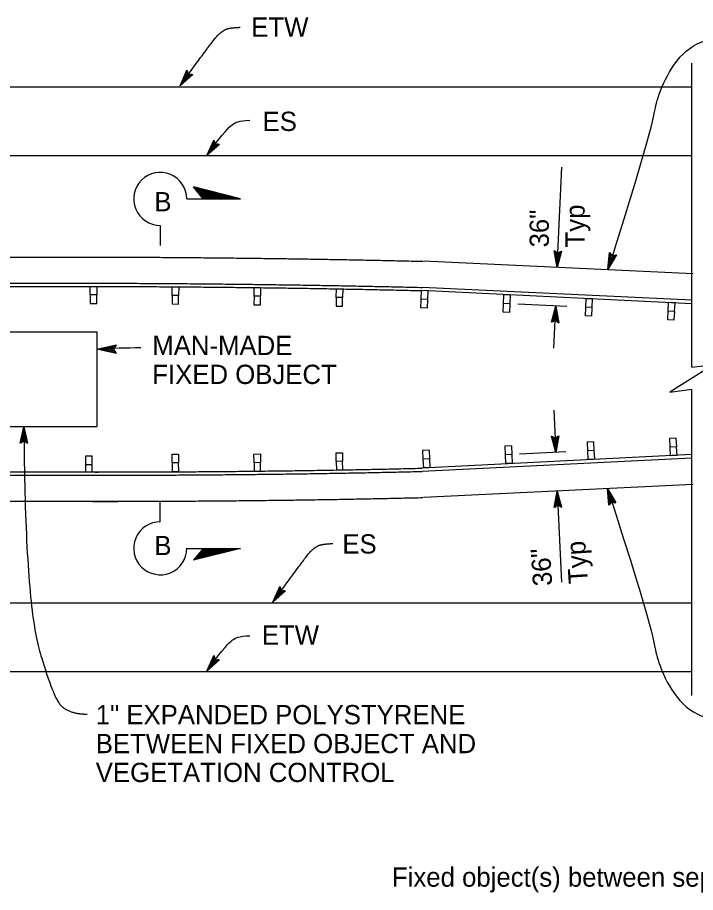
# Model space of a CAD drawing. Extents: x -894 to 866, y -472 to 714.
# Drawn here: x -372.8 to -126.2, y 144.6 to 462.6 of the extents above; entities that cross this region are included whole.
import ezdxf

# ---------------------------------------------------------------- set-up
doc = ezdxf.new("R2010")
doc.units = 0
for name, color, linetype in [('pp_PRESENTATION', 7, 'Continuous'), ('rd_ES', 7, 'Continuous'), ('rd_ETW', 7, 'Continuous'), ('tcd_MISC', 7, 'Continuous'), ('tcd_RAILING', 7, 'Continuous'), ('tcd_RAILING-anno', 7, 'Continuous')]:
    doc.layers.add(name, color=color, linetype=linetype)

msp = doc.modelspace()

# ---------------------------------------------------------------- linework, layer by layer
at = {"layer": 'pp_PRESENTATION'}
for p, q in [((-291.72, 396.73), (-308.78, 401.06)), ((-305.25, 396.72), (-308.78, 401.06)), ((-293.12, 396.72), (-308.41, 400.61)), ((-294.52, 396.72), (-308.05, 400.16)), ((-295.93, 396.72), (-307.68, 399.71)), ((-297.33, 396.72), (-307.32, 399.26)), ((-298.73, 396.72), (-306.95, 398.81)), ((-300.13, 396.72), (-306.59, 398.36)), ((-301.54, 396.72), (-306.22, 397.91)), ((-311.26, 396.71), (-291.72, 396.73)), ((-302.94, 396.72), (-305.85, 397.46)), ((-304.34, 396.72), (-305.49, 397.01)), ((-320.89, 387.06), (-320.89, 379.72)), ((-320.89, 279.32), (-320.89, 286.66)), ((-311.26, 269.67), (-291.72, 269.66)), ((-305.25, 269.67), (-308.78, 265.32)), ((-291.72, 269.66), (-308.78, 265.32)), ((-293.12, 269.66), (-308.41, 265.77)), ((-294.52, 269.66), (-308.05, 266.22)), ((-295.93, 269.66), (-307.68, 266.67)), ((-297.33, 269.66), (-307.32, 267.12)), ((-298.73, 269.66), (-306.95, 267.57)), ((-300.13, 269.66), (-306.59, 268.02)), ((-301.54, 269.67), (-306.22, 268.48)), ((-302.94, 269.67), (-305.85, 268.93)), ((-304.34, 269.67), (-305.49, 269.38))]:
    msp.add_line(p, q, dxfattribs=at)
for centre, start, end in [((-320.9, 396.7), 0.0432, 270.0437), ((-320.9, 269.68), 89.9563, 359.9568)]:
    msp.add_arc(centre, 9.64, start, end, dxfattribs=at)
at = {"layer": 'rd_ES'}
for p, q in [((-731.08, 412.42), (-127.6, 412.42)), ((-731.08, 249.91), (-127.6, 249.91))]:
    msp.add_line(p, q, dxfattribs=at)
at = {"layer": 'rd_ETW'}
for p, q in [((-731.08, 437.42), (-127.6, 437.42)), ((-731.08, 224.91), (-127.6, 224.91))]:
    msp.add_line(p, q, dxfattribs=at)
at = {"layer": 'tcd_MISC'}
for p, q in [((-127.6, 335.5), (-127.6, 446.09)), ((-546.77, 375.57), (-343.44, 375.57)), ((-127.15, 369.41), (-225.19, 374.01)), ((-469.46, 348.42), (-344.02, 348.42)), ((-344.02, 348.42), (-344.02, 313.99)), ((-127.6, 216.18), (-127.6, 327.5)), ((-469.46, 313.99), (-344.02, 313.99)), ((-127.13, 292.92), (-225.17, 288.14)), ((-546.77, 286.76), (-315.2, 286.76))]:
    msp.add_line(p, q, dxfattribs=at)
msp.add_lwpolyline([(-127.6, 335.5), (-119.6, 336.5), (-135.59, 326.5), (-127.6, 327.5)], dxfattribs=at)
for points in [[(-345.52, 375.57), (-282.73, 375.41), (-225.4, 374.02)], [(-345.47, 286.75), (-282.74, 286.74), (-225.4, 288.13)]]:
    msp.add_open_spline(points, degree=2, dxfattribs=at)
at = {"layer": 'tcd_RAILING'}
for p, q in [((-499.08, 366.07), (-343.44, 366.07)), ((-499.08, 364.9), (-343.44, 364.9)), ((-225.98, 360.27), (-225.84, 363.42)), ((-223.46, 363.32), (-225.84, 363.42)), ((-127.6, 358.58), (-225.72, 363.4)), ((-127.6, 359.92), (-225.63, 364.52)), ((-223.59, 360.17), (-223.46, 363.32)), ((-226.1, 357.12), (-225.97, 360.27)), ((-223.59, 360.17), (-225.97, 360.27)), ((-223.72, 357.02), (-223.59, 360.17)), ((-196.09, 358.64), (-195.95, 361.79)), ((-193.57, 361.69), (-195.95, 361.79)), ((-193.7, 358.54), (-193.57, 361.69)), ((-166.17, 357.28), (-166.04, 360.43)), ((-163.66, 360.33), (-166.04, 360.43)), ((-163.79, 357.18), (-163.66, 360.33)), ((-223.72, 357.02), (-226.1, 357.12)), ((-196.21, 355.49), (-196.08, 358.64)), ((-193.7, 358.54), (-196.08, 358.64)), ((-193.83, 355.39), (-193.7, 358.54)), ((-166.3, 354.13), (-166.16, 357.28)), ((-163.78, 357.18), (-166.16, 357.28)), ((-163.91, 354.03), (-163.78, 357.18)), ((-136.21, 355.91), (-136.08, 359.06)), ((-133.7, 358.96), (-136.08, 359.06)), ((-133.83, 355.81), (-133.7, 358.96)), ((-193.83, 355.39), (-196.21, 355.49)), ((-163.91, 354.03), (-166.3, 354.13)), ((-136.34, 352.77), (-136.21, 355.91)), ((-133.82, 355.81), (-136.21, 355.91)), ((-133.96, 352.66), (-133.82, 355.81)), ((-133.96, 352.66), (-136.34, 352.77)), ((-133.34, 309.71), (-135.72, 309.61)), ((-135.72, 309.61), (-135.59, 306.46)), ((-133.34, 309.71), (-133.21, 306.56)), ((-193.22, 306.88), (-195.6, 306.78)), ((-195.6, 306.78), (-195.47, 303.63)), ((-193.22, 306.88), (-193.08, 303.73)), ((-163.3, 308.34), (-165.68, 308.24)), ((-165.68, 308.24), (-165.55, 305.09)), ((-163.3, 308.34), (-163.17, 305.2)), ((-135.6, 306.46), (-135.47, 303.31)), ((-133.21, 306.56), (-135.59, 306.46)), ((-133.22, 306.56), (-133.08, 303.41)), ((-348.01, 297.43), (-348.01, 303.24)), ((-348.01, 303.24), (-345.66, 303.24)), ((-345.66, 297.43), (-345.66, 303.24)), ((-127.6, 303.75), (-225.66, 298.8)), ((-127.6, 302.41), (-225.63, 297.63)), ((-223.11, 305.35), (-225.49, 305.25)), ((-225.49, 305.25), (-225.36, 302.1)), ((-222.97, 302.2), (-225.36, 302.1)), ((-223.11, 305.35), (-222.97, 302.2)), ((-222.98, 302.2), (-222.85, 299.05)), ((-193.08, 303.73), (-195.47, 303.63)), ((-195.47, 303.63), (-195.34, 300.48)), ((-193.09, 303.73), (-192.96, 300.58)), ((-165.56, 305.09), (-165.42, 301.95)), ((-163.17, 305.2), (-165.55, 305.09)), ((-163.17, 305.19), (-163.04, 302.05)), ((-133.08, 303.41), (-135.47, 303.31)), ((-348.01, 300.11), (-345.66, 300.11)), ((-225.36, 302.1), (-225.23, 298.95)), ((-222.85, 299.05), (-225.23, 298.95)), ((-192.96, 300.58), (-195.34, 300.48)), ((-163.04, 302.05), (-165.42, 301.95)), ((-501.84, 297.43), (-315.2, 297.43)), ((-501.84, 296.26), (-315.2, 296.26))]:
    msp.add_line(p, q, dxfattribs=at)
for points in [[(-346.36, 364.9), (-344.02, 364.9), (-344.02, 361.77), (-346.36, 361.77)], [(-316.56, 364.76), (-314.21, 364.74), (-314.23, 361.61), (-316.58, 361.63)], [(-286.76, 364.46), (-284.41, 364.43), (-284.45, 361.3), (-286.8, 361.33)], [(-256.87, 364.01), (-254.52, 363.97), (-254.58, 360.84), (-256.92, 360.88)], [(-344.02, 361.77), (-346.36, 361.77), (-346.36, 358.64), (-344.02, 358.64)], [(-314.23, 361.61), (-316.58, 361.63), (-316.61, 358.5), (-314.26, 358.48)], [(-284.45, 361.3), (-286.8, 361.33), (-286.84, 358.2), (-284.49, 358.17)], [(-254.58, 360.84), (-256.92, 360.88), (-256.98, 357.75), (-254.63, 357.71)], [(-314.23, 300.8), (-316.58, 300.78), (-316.61, 303.91), (-314.26, 303.93)], [(-284.45, 300.84), (-286.8, 300.81), (-286.84, 303.94), (-284.49, 303.97)], [(-254.58, 301.31), (-256.92, 301.27), (-256.98, 304.4), (-254.63, 304.44)], [(-316.56, 297.65), (-314.21, 297.67), (-314.23, 300.8), (-316.58, 300.78)], [(-286.76, 297.69), (-284.41, 297.72), (-284.45, 300.84), (-286.8, 300.81)], [(-256.87, 298.14), (-254.52, 298.18), (-254.58, 301.31), (-256.92, 301.27)]]:
    msp.add_lwpolyline(points, close=True, dxfattribs=at)
for points in [[(-345.54, 366.07), (-282.86, 365.91), (-225.63, 364.52)], [(-345.54, 364.9), (-282.87, 364.74), (-225.66, 363.35)], [(-345.46, 296.25), (-282.86, 296.24), (-225.63, 297.63)], [(-344.55, 297.42), (-282.87, 297.41), (-225.66, 298.8)]]:
    msp.add_open_spline(points, degree=2, dxfattribs=at)
at = {"layer": 'tcd_RAILING-anno'}
for p, q in [((-311.25, 443.45), (-311.25, 443.45)), ((-309.09, 441.89), (-309.09, 441.89)), ((-313.69, 437.81), (-313.69, 437.81)), ((-301.48, 418.1), (-301.48, 418.1)), ((-299.33, 416.51), (-299.33, 416.51)), ((-303.97, 412.48), (-303.97, 412.48)), ((-176.56, 371.72), (-174.84, 408.29)), ((-177.6, 377.78), (-177.6, 377.78)), ((-174.94, 377.65), (-174.94, 377.65)), ((-157.52, 377.18), (-157.52, 377.18)), ((-154.98, 376.35), (-154.98, 376.35)), ((-176.56, 371.72), (-176.56, 371.72)), ((-158.12, 371.06), (-158.12, 371.06)), ((-173, 357.57), (-190.83, 358.41)), ((-177.71, 342.42), (-176.99, 357.76)), ((-176.99, 357.76), (-176.99, 357.76)), ((-178.61, 351.83), (-178.61, 351.83)), ((-175.94, 351.7), (-175.94, 351.7)), ((-344.01, 342.03), (-336.96, 343.64)), ((-336.96, 343.64), (-337.89, 342.07)), ((-336.96, 343.64), (-336.96, 343.64)), ((-336.94, 340.5), (-344.01, 342.03)), ((-344.01, 342.03), (-344.01, 342.03)), ((-337.2, 340.92), (-342.39, 342.04)), ((-342.38, 342.05), (-337.23, 343.22)), ((-340.76, 342.05), (-337.44, 342.81)), ((-337.47, 341.34), (-340.76, 342.05)), ((-339.13, 342.06), (-337.71, 342.38)), ((-337.68, 341.74), (-339.13, 342.06)), ((-337.89, 342.07), (-336.94, 340.5)), ((-336.94, 340.5), (-336.94, 340.5)), ((-177.76, 319.87), (-177.01, 304.55)), ((-370.54, 313.86), (-370.54, 313.86)), ((-178.63, 310.48), (-178.63, 310.48)), ((-175.96, 310.61), (-175.96, 310.61)), ((-371.84, 307.85), (-371.84, 307.85)), ((-369.17, 307.87), (-369.17, 307.87)), ((-173.41, 304.73), (-190.25, 303.88)), ((-177.01, 304.55), (-177.01, 304.55)), ((-176.56, 290.51), (-174.95, 257.43)), ((-176.56, 290.51), (-176.56, 290.51)), ((-158.3, 291.45), (-158.3, 291.45)), ((-177.6, 284.46), (-177.6, 284.46)), ((-174.94, 284.59), (-174.94, 284.59)), ((-157.71, 285.33), (-157.71, 285.33)), ((-155.18, 286.16), (-155.18, 286.16)), ((-277.48, 255.79), (-277.48, 255.79)), ((-275.32, 254.23), (-275.32, 254.23)), ((-279.92, 250.15), (-279.92, 250.15)), ((-301.48, 230.69), (-301.48, 230.69)), ((-299.33, 229.1), (-299.33, 229.1)), ((-303.97, 225.07), (-303.97, 225.07))]:
    msp.add_line(p, q, dxfattribs=at)
for points in [[(-309.09, 441.89), (-313.69, 437.81), (-311.25, 443.45), (-311.09, 443.07), (-312.87, 438.94), (-309.5, 441.92), (-309.91, 441.96), (-312.07, 440.05), (-310.93, 442.69), (-310.76, 442.31), (-311.26, 441.16), (-310.32, 441.99), (-310.64, 442.02), (-311.25, 443.45), (-310.64, 442.02)], [(-299.33, 416.51), (-303.97, 412.48), (-301.48, 418.1), (-301.32, 417.71), (-303.14, 413.6), (-299.74, 416.55), (-300.15, 416.59), (-302.32, 414.7), (-301.16, 417.33), (-301, 416.95), (-301.5, 415.81), (-300.56, 416.63), (-300.88, 416.66), (-301.48, 418.1), (-300.88, 416.66)], [(-174.94, 377.65), (-176.56, 371.72), (-177.6, 377.78), (-177.26, 377.55), (-176.5, 373.11), (-175.3, 377.46), (-175.67, 377.26), (-176.43, 374.48), (-176.92, 377.32), (-176.57, 377.09), (-176.36, 375.86), (-176.03, 377.07), (-176.31, 376.92), (-177.6, 377.78), (-176.31, 376.92)], [(-154.98, 376.35), (-158.12, 371.06), (-157.52, 377.18), (-157.25, 376.87), (-157.69, 372.39), (-155.38, 376.26), (-155.79, 376.17), (-157.26, 373.69), (-156.98, 376.55), (-156.71, 376.24), (-156.83, 375), (-156.19, 376.08), (-156.5, 376), (-157.52, 377.18), (-156.5, 376)], [(-178.61, 351.83), (-176.99, 357.76), (-175.94, 351.7), (-176.29, 351.93), (-177.05, 356.37), (-178.24, 352.02), (-177.88, 352.22), (-177.12, 355), (-176.63, 352.16), (-176.97, 352.39), (-177.19, 353.62), (-177.52, 352.41), (-177.23, 352.56), (-175.94, 351.7), (-177.23, 352.56)], [(-371.84, 307.85), (-370.54, 313.86), (-369.16, 307.87), (-369.52, 308.08), (-370.53, 312.46), (-371.48, 308.06), (-371.13, 308.27), (-370.52, 311.09), (-369.88, 308.29), (-370.23, 308.5), (-370.51, 309.71), (-370.78, 308.49), (-370.5, 308.66), (-369.16, 307.87), (-370.5, 308.66)], [(-175.96, 310.61), (-177.01, 304.55), (-178.63, 310.48), (-178.27, 310.28), (-177.08, 305.94), (-176.31, 310.38), (-176.65, 310.15), (-177.14, 307.31), (-177.9, 310.09), (-177.54, 309.89), (-177.21, 308.69), (-177, 309.92), (-177.26, 309.74), (-178.63, 310.48), (-177.26, 309.74)], [(-177.6, 284.46), (-176.56, 290.51), (-174.94, 284.59), (-175.3, 284.78), (-176.49, 289.12), (-177.26, 284.69), (-176.92, 284.91), (-176.42, 287.75), (-175.67, 284.98), (-176.03, 285.17), (-176.36, 286.37), (-176.57, 285.14), (-176.3, 285.32), (-174.94, 284.59), (-176.3, 285.32)], [(-157.71, 285.33), (-158.3, 291.45), (-155.17, 286.16), (-155.58, 286.25), (-157.87, 290.13), (-157.44, 285.64), (-157.17, 285.95), (-157.45, 288.82), (-155.98, 286.34), (-156.38, 286.44), (-157.02, 287.51), (-156.9, 286.26), (-156.69, 286.51), (-155.17, 286.16), (-156.69, 286.51)], [(-275.32, 254.23), (-279.92, 250.15), (-277.48, 255.79), (-277.32, 255.41), (-279.11, 251.28), (-275.73, 254.26), (-276.14, 254.3), (-278.3, 252.39), (-277.16, 255.03), (-277, 254.65), (-277.49, 253.5), (-276.55, 254.33), (-276.87, 254.36), (-277.48, 255.79), (-276.87, 254.36)], [(-299.33, 229.1), (-303.97, 225.07), (-301.48, 230.69), (-301.32, 230.31), (-303.14, 226.19), (-299.74, 229.14), (-300.15, 229.18), (-302.32, 227.29), (-301.16, 229.92), (-301, 229.54), (-301.5, 228.4), (-300.56, 229.22), (-300.88, 229.26), (-301.48, 230.69), (-300.88, 229.26)]]:
    msp.add_lwpolyline(points, close=True, dxfattribs=at)
msp.add_ellipse((-352.75, 322.79), major_axis=(-69.35, -7.36), ratio=0.263733, start_param=4.320061, end_param=4.55821, dxfattribs=at)
for points, degree in [([(-313.69, 437.81), (-301.54, 454.61), (-298.5, 457.65), (-296, 458.9), (-291.9, 459.08)], 2), ([(-157.9, 371.2), (-140.31, 426.62), (-143.13, 426.42), (-131.25, 456.54), (-101.86, 455.95), (-92.48, 458.55), (-81.53, 458.88)], 3), ([(-303.97, 412.48), (-297.36, 421.44), (-294.68, 424.01), (-292.43, 425.13), (-288.32, 425.31)], 3), ([(-370.54, 313.86), (-370.06, 251.28), (-359.95, 215.18), (-353.69, 209.41), (-347.44, 209.41)], 2), ([(-158.25, 291.54), (-140.29, 235.9), (-143.16, 236.16), (-131.25, 205.98), (-101.86, 206.57), (-92.48, 203.97), (-81.53, 203.64)], 3), ([(-279.92, 250.15), (-267.77, 266.95), (-264.74, 269.99), (-262.24, 271.24), (-258.13, 271.42)], 2), ([(-303.97, 225.07), (-297.36, 234.03), (-294.68, 236.6), (-292.43, 237.73), (-288.32, 237.9)], 3)]:
    msp.add_open_spline(points, degree=degree, dxfattribs=at)

# ---------------------------------------------------------------- texts
at = {"layer": 'pp_PRESENTATION'}
for rotation, p in [(0.0432, (-323.05, 392.19)), (359.9568, (-323.06, 267.2))]:
    msp.add_text('B', height=7, rotation=rotation, dxfattribs=at).set_placement(p)
at = {"layer": 'tcd_RAILING-anno'}
for s, p in [('ETW', (-287.81, 455.64)), ('ES', (-283.7, 421.39)), ('MAN-MADE', (-323.81, 339.92)), ('FIXED OBJECT', (-323.81, 329.42)), ('ES', (-254.68, 267.77)), ('ETW', (-283.96, 234.66)), ('1" EXPANDED POLYSTYRENE', (-344.37, 205.71)), ('BETWEEN FIXED OBJECT AND', (-344.37, 195.21)), ('VEGETATION CONTROL', (-344.37, 184.71)), ('Fixed object(s) between separate roadbeds', (-236.64, 146.67))]:
    msp.add_text(s, height=7, dxfattribs=at).set_placement(p)
for s, rotation, p in [('36"', 90, (-179.57, 379.05)), ('Typ', 90, (-166.57, 379.05)), ('Typ', 93.7913, (-165.34, 257.02)), ('36"', 93.7913, (-178.31, 256.16))]:
    msp.add_text(s, height=7, rotation=rotation, dxfattribs=at).set_placement(p)

doc.saveas('drawing.dxf')
